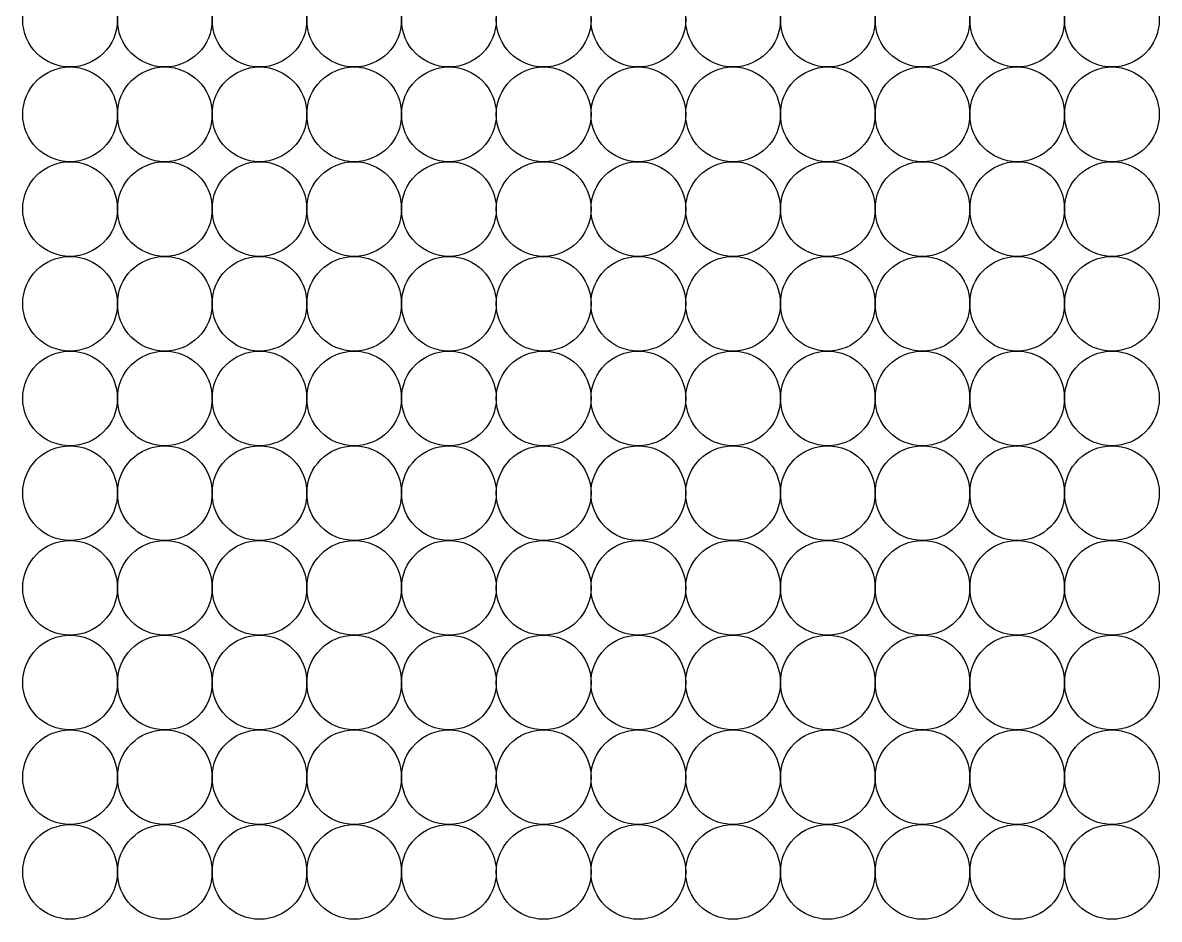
# Model space of a CAD drawing. Header units: millimetres. Extents: x -918 to 51042, y -35619 to 21649.
# Drawn here: x 2549 to 3353, y -4426 to -3791 of the extents above; entities that cross this region are included whole.
import ezdxf

# ---------------------------------------------------------------- set-up
doc = ezdxf.new("R2010")
doc.units = ezdxf.units.MM
doc.layers.add('для лазера', color=7, linetype='Continuous')

msp = doc.modelspace()

# ---------------------------------------------------------------- linework, layer by layer
at = {"layer": 'для лазера'}
for centre in [(2582.501, -3789.308), (2649.501, -3789.308), (2716.501, -3789.308), (2783.501, -3789.308), (2850.501, -3789.308), (2917.501, -3789.308), (2984.501, -3789.308), (3051.501, -3789.308), (3118.501, -3789.308), (3185.501, -3789.308), (3252.501, -3789.308), (3319.501, -3789.308), (2582.501, -3856.308), (2649.501, -3856.308), (2716.501, -3856.308), (2783.501, -3856.308), (2850.501, -3856.308), (2917.501, -3856.308), (2984.501, -3856.308), (3051.501, -3856.308), (3118.501, -3856.308), (3185.501, -3856.308), (3252.501, -3856.308), (3319.501, -3856.308), (2582.501, -3923.308), (2649.501, -3923.308), (2716.501, -3923.308), (2783.501, -3923.308), (2850.501, -3923.308), (2917.501, -3923.308), (2984.501, -3923.308), (3051.501, -3923.308), (3118.501, -3923.308), (3185.501, -3923.308), (3252.501, -3923.308), (3319.501, -3923.308), (2582.501, -3990.308), (2649.501, -3990.308), (2716.501, -3990.308), (2783.501, -3990.308), (2850.501, -3990.308), (2917.501, -3990.308), (2984.501, -3990.308), (3051.501, -3990.308), (3118.501, -3990.308), (3185.501, -3990.308), (3252.501, -3990.308), (3319.501, -3990.308), (2582.501, -4057.308), (2649.501, -4057.308), (2716.501, -4057.308), (2783.501, -4057.308), (2850.501, -4057.308), (2917.501, -4057.308), (2984.501, -4057.308), (3051.501, -4057.308), (3118.501, -4057.308), (3185.501, -4057.308), (3252.501, -4057.308), (3319.501, -4057.308), (2582.501, -4124.308), (2649.501, -4124.308), (2716.501, -4124.308), (2783.501, -4124.308), (2850.501, -4124.308), (2917.501, -4124.308), (2984.501, -4124.308), (3051.501, -4124.308), (3118.501, -4124.308), (3185.501, -4124.308), (3252.501, -4124.308), (3319.501, -4124.308), (2582.501, -4191.308), (2649.501, -4191.308), (2716.501, -4191.308), (2783.501, -4191.308), (2850.501, -4191.308), (2917.501, -4191.308), (2984.501, -4191.308), (3051.501, -4191.308), (3118.501, -4191.308), (3185.501, -4191.308), (3252.501, -4191.308), (3319.501, -4191.308), (2582.501, -4258.308), (2649.501, -4258.308), (2716.501, -4258.308), (2783.501, -4258.308), (2850.501, -4258.308), (2917.501, -4258.308), (2984.501, -4258.308), (3051.501, -4258.308), (3118.501, -4258.308), (3185.501, -4258.308), (3252.501, -4258.308), (3319.501, -4258.308), (2582.501, -4325.308), (2649.501, -4325.308), (2716.501, -4325.308), (2783.501, -4325.308), (2850.501, -4325.308), (2917.501, -4325.308), (2984.501, -4325.308), (3051.501, -4325.308), (3118.501, -4325.308), (3185.501, -4325.308), (3252.501, -4325.308), (3319.501, -4325.308), (2582.501, -4392.308), (2649.501, -4392.308), (2716.501, -4392.308), (2783.501, -4392.308), (2850.501, -4392.308), (2917.501, -4392.308), (2984.501, -4392.308), (3051.501, -4392.308), (3118.501, -4392.308), (3185.501, -4392.308), (3252.501, -4392.308), (3319.501, -4392.308)]:
    msp.add_circle(centre, 33.5, dxfattribs=at)

doc.saveas('drawing.dxf')
